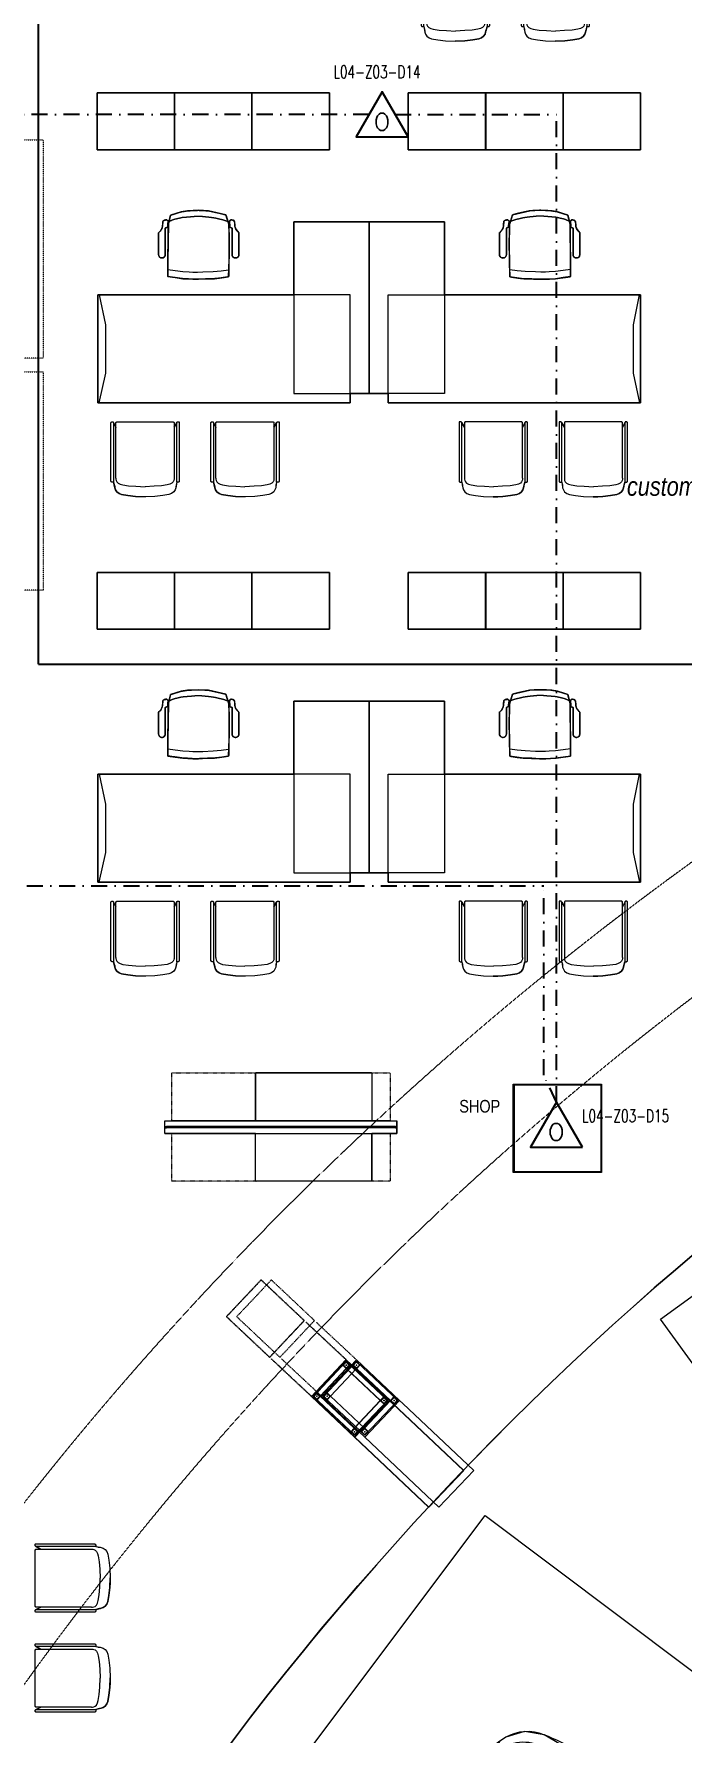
# Model space of a CAD drawing. Extents: x -1133 to 23780, y -1311 to 8245.
# Drawn here: x 2016 to 2529, y 1132 to 2478 of the extents above; entities that cross this region are included whole.
import ezdxf
from ezdxf.enums import TextEntityAlignment as Align

# ---------------------------------------------------------------- set-up
doc = ezdxf.new("R2010")
doc.units = 0
doc.header["$MEASUREMENT"] = 0
for name, pattern in [('DASHDOT', [25.4, 12.7, -6.35, 0, -6.35]), ('DOT2', [0.125, 0, -0.125]), ('HIDDEN', [0.375, 0.25, -0.125])]:
    doc.linetypes.add(name, pattern=pattern)
doc.layers.get('0').update_dxf_attribs({"color": 9, "lineweight": 9})
for name, color, linetype, lineweight in [('04', 9, 'Continuous', 9), ('05', 9, 'Continuous', 9), ('06C', 9, 'Continuous', 9), ('06D', 9, 'Continuous', 9), ('10', 9, 'Continuous', 9), ('11', 9, 'Continuous', 9), ('20', 9, 'DOT2', 9), ('21', 9, 'Continuous', 9), ('35', 9, 'Continuous', 9), ('40', 9, 'Continuous', 9), ('40B', 9, 'Continuous', 9), ('E-DEDEKTÖR NUMARALARI', 20, 'Continuous', 30), ('E-KABLO', 7, 'Continuous', 30), ('E-OPTİK DUMAN DEDEKTÖRÜ', 7, 'Continuous', 30)]:
    doc.layers.add(name, color=color, linetype=linetype, lineweight=lineweight)
doc.styles.add('E-YAZI', font='txttw.shx')
doc.styles.add('MuuM_TEXT-ITALIC', font='ARIALNI.TTF')
doc.styles.add('MuuM_TEXT-STANDART', font='ARIALN.TTF')

# ---------------------------------------------------------------- blocks, each defined once
blk = doc.blocks.new('Group-321-1')
at = {"lineweight": 0}
for p, q in [((384783.04, 69371.037), (384783.045, 69371.03)), ((384784.412, 69370.333), (384784.402, 69370.333))]:
    blk.add_line(p, q, dxfattribs=at)
blk.add_lwpolyline([(384781.552, 69367.984), (384781.749, 69367.691), (384781.755, 69367.686), (384781.792, 69367.644), (384781.826, 69367.617), (384782.071, 69367.461), (384782.34, 69367.353), (384782.382, 69367.341), (384782.445, 69367.333), (384782.799, 69367.344), (384783.036, 69367.494), (384783.102, 69367.558), (384783.14, 69367.584), (384783.206, 69367.666), (384783.505, 69368.233), (384783.54, 69368.332), (384783.689, 69368.6), (384783.747, 69368.608), (384783.808, 69368.663), (384783.815, 69368.684), (384783.734, 69368.684), (384784.456, 69370.087), (384784.536, 69370.216), (384784.667, 69370.478), (384784.79, 69370.739), (384784.82, 69370.859), (384784.862, 69371.012), (384784.908, 69371.23), (384784.882, 69371.384), (384784.792, 69371.511), (384784.314, 69371.831), (384783.778, 69372.033), (384783.62, 69372.032), (384783.48, 69371.963), (384783.437, 69371.922), (384783.33, 69371.799), (384783.149, 69371.581), (384783.009, 69371.329), (384782.874, 69371.074), (384782.814, 69370.93), (384782.099, 69369.532), (384782.049, 69369.59), (384782.035, 69369.573), (384782.027, 69369.491), (384782.053, 69369.439), (384781.922, 69369.163), (384781.862, 69369.076), (384781.573, 69368.494), (384781.548, 69368.402), (384781.549, 69368.355), (384781.535, 69368.264), (384781.552, 69367.984)], close=True, dxfattribs=at)
for centre, radius, start, end in [((384783.7, 69371.691), 0.35, 77.5866, 129.0276), ((384783.366, 69370.122), 1.955, 60.966, 77.834), ((384784.32, 69371.045), 1.244, 132.4655, 142.7244), ((384783.72, 69371.827), 0.298, 161.3049, 177.7436), ((384783.508, 69371.841), 0.0862, 181.346, 189.6397), ((384783.743, 69371.571), 0.403, 118.72, 140.7848), ((384783.624, 69371.454), 0.418, 82.5082, 117.4781), ((384786.16, 69370.1), 3.048, 144.4513, 151.4415), ((384783.68, 69371.64), 0.312, 79.0353, 114.6797), ((384783.891, 69371.749), 0.244, 127.2849, 150.4821), ((384783.134, 69369.637), 2.3, 61.7007, 76.2646), ((384783.737, 69371.941), 0.00701, 14.3074, 65.7877), ((384783.478, 69370.064), 1.955, 47.8221, 64.6901), ((384782.538, 69372.337), 0.957, 316.2186, 325.7418), ((384783.428, 69371.828), 0.00442, 198.8504, 328.8627), ((384784.176, 69371.766), 0.0116, 115.4859, 202.8384), ((384784.205, 69371.78), 0.0437, 204.9366, 291.601), ((384784.183, 69371.753), 0.0264, 86.2513, 116.6), ((384784.18, 69371.717), 0.0619, 44.0406, 86.0686), ((384784.219, 69371.748), 0.0101, 111.9283, 196.7629), ((384784.245, 69371.755), 0.0368, 193.5155, 249.2754), ((384784.227, 69371.731), 0.0287, 93.4709, 113.7003), ((384784.216, 69371.751), 0.0129, 292.515, 43.913), ((384784.222, 69371.692), 0.0681, 58.3409, 87.3083), ((384784.251, 69371.761), 0.045, 244.6107, 282.6822), ((384784.267, 69371.727), 0.0153, 157.3959, 204.4647), ((384784.264, 69371.727), 0.0131, 105.2381, 152.0925), ((384784.294, 69371.739), 0.045, 202.974, 241.0454), ((384784.24, 69371.721), 0.0339, 22.2897, 58.1662), ((384784.257, 69371.732), 0.0153, 281.1914, 328.2602), ((384784.268, 69371.706), 0.0339, 67.4899, 103.3665), ((384784.259, 69371.729), 0.0131, 333.5636, 20.4181), ((384784.292, 69371.73), 0.0368, 236.3807, 292.1406), ((384784.255, 69371.675), 0.0681, 38.3479, 67.3152), ((384784.307, 69371.704), 0.0129, 81.7431, 193.1412), ((384784.336, 69371.712), 0.0437, 194.0551, 280.7195), ((384784.302, 69371.705), 0.0101, 288.8932, 13.7278), ((384784.284, 69371.702), 0.0287, 11.9558, 32.1852), ((384784.3, 69371.656), 0.0619, 39.5875, 81.6156), ((384784.327, 69371.679), 0.0264, 9.0561, 39.4048), ((384793.527, 69365.622), 11.967, 150.1373, 152.8972), ((384783.608, 69371.273), 0.553, 133.0237, 146.1228), ((384783.22, 69369.593), 2.3, 49.3915, 63.9554), ((384784.342, 69371.681), 0.0116, 282.8177, 10.1702), ((384865.048, 69325.719), 93.696, 150.80307, 151.62775), ((384800.106, 69364.196), 18.18, 156.135, 158.2411), ((384783.275, 69371.424), 0.0159, 339.0039, 150.3983), ((384783.405, 69370.215), 1.343, 60.0174, 86.688), ((384784.494, 69371.439), 0.244, 335.1741, 358.3712), ((384784.74, 69371.426), 0.00701, 59.8685, 111.3487), ((384784.529, 69371.205), 0.312, 10.9765, 46.6208), ((384784.559, 69371.251), 0.35, 356.6286, 48.0695), ((384777.872, 69372.853), 5.605, 330.8944, 345.1644), ((384783.531, 69370.151), 1.343, 38.9682, 65.6387), ((384781.832, 69372.322), 3.048, 334.2146, 341.2049), ((384784.411, 69371.051), 0.418, 8.178, 43.1479), ((384784.436, 69371.216), 0.403, 344.8714, 6.9361), ((384784.657, 69371.346), 0.298, 307.9125, 324.3512), ((384783.672, 69371.378), 1.244, 342.9317, 353.1906), ((384783.773, 69370.613), 1.01, 153.0695, 161.9186), ((384783.117, 69370.833), 0.319, 120.9729, 155.4756), ((384782.971, 69371.074), 0.0369, 91.8, 120.3439), ((384782.963, 69371.079), 0.0326, 45.4864, 78.5544), ((384782.849, 69370.933), 0.218, 28.7618, 50.9848), ((384784.151, 69371.138), 1.11, 185.593, 197.2706), ((384784.829, 69371.109), 0.00442, 156.7934, 286.8057), ((384784.792, 69371.182), 0.0862, 296.0164, 304.3102), ((384822.941, 69349.52), 45.481, 151.9178, 153.8966), ((384776.607, 69373.583), 7.124, 326.0794, 338.1164), ((384782.734, 69368.932), 2.053, 60.6822, 76.5032), ((384768.906, 69380.212), 18.18, 327.415, 329.5212), ((384785.761, 69370.683), 0.957, 159.9143, 169.4376), ((384788.9, 69367.192), 5.605, 140.4918, 154.7617), ((384784.589, 69370.749), 0.0159, 335.2578, 146.6522), ((384784.272, 69370.932), 0.553, 339.5333, 352.6324), ((384782.88, 69368.858), 2.053, 49.1529, 64.974), ((384699.785, 69410.55), 93.696, 334.02838, 334.85305), ((384773.899, 69375.698), 11.967, 332.7589, 335.5189), ((384790.23, 69366.59), 7.124, 147.5397, 159.5767), ((384782.496, 69369.975), 0.239, 70.6349, 104.3906), ((384825.273, 69347.607), 48.303, 152.0551, 152.1719), ((384782.403, 69368.692), 1.564, 74.9854, 82.5895), ((384783.846, 69371.294), 1.11, 288.3855, 300.0631), ((384784.439, 69370.117), 0.218, 74.6714, 96.8944), ((384783.639, 69370.681), 1.01, 323.7375, 332.5866), ((384784.201, 69370.276), 0.319, 330.1806, 4.6832), ((384784.491, 69370.295), 0.0326, 47.1018, 80.1697), ((384784.482, 69370.298), 0.0369, 5.3122, 33.8561), ((384821.188, 69350.013), 43.565, 152.4769, 153.5907), ((384780.105, 69371.445), 2.973, 314.8855, 333.6766), ((384782.729, 69369.208), 0.955, 86.6279, 100.516), ((384782.562, 69370.153), 0.00585, 151.7805, 223.8989), ((384743.67, 69390.211), 45.481, 331.7595, 333.7383), ((384782.099, 69369.526), 0.08, 143.4719, 205.3483), ((384782.15, 69369.497), 0.138, 137.1664, 146.6022), ((384967.463, 69508.003), 231.379, 216.74162, 216.79401), ((384678.752, 69458.221), 136.451, 319.2526, 319.49259), ((384782.515, 69369.582), 0.0186, 41.3859, 155.3161), ((384783.958, 69371.212), 2.159, 228.5422, 243.7224), ((384786.455, 69368.186), 2.973, 151.9795, 170.7706), ((384783.107, 69369.014), 0.955, 25.1401, 39.0282), ((384782.878, 69368.448), 1.564, 43.0666, 50.6707), ((384795.179, 69363.075), 14.587, 154.1319, 155.3338), ((384782.92, 69369.911), 0.987, 205.182, 214.4777), ((384781.966, 69369.543), 0.249, 316.3484, 326.7202), ((384782.167, 69369.414), 0.0112, 312.8599, 34.8105), ((384745.092, 69389.074), 43.565, 332.0654, 333.1793), ((384783.972, 69369.429), 0.00585, 261.7572, 333.8756), ((384740.756, 69390.991), 48.303, 333.4842, 333.601), ((384783.866, 69369.272), 0.239, 21.2655, 55.0212), ((384791.145, 69364.805), 10.096, 153.3898, 154.1067), ((384781.444, 69369.969), 0.986, 309.9162, 319.8631), ((384782.124, 69369.363), 0.0209, 210.1338, 261.901), ((384782.122, 69369.345), 0.00941, 178.2704, 230.3207), ((384782.085, 69369.3), 0.0489, 5.7791, 50.9893), ((384782.132, 69369.396), 0.0541, 258.6932, 282.7156), ((384782.132, 69369.38), 0.0386, 287.1711, 347.5368), ((384782.151, 69369.374), 0.0194, 352.1473, 47.0793), ((384782.265, 69368.914), 0.484, 94.4328, 101.9444), ((384782.228, 69369.389), 0.00831, 38.2323, 92.0308), ((384784.019, 69371.181), 2.159, 241.9337, 257.114), ((384783.028, 69368.324), 1.387, 142.8163, 147.1796), ((384781.801, 69367.557), 1.667, 81.8864, 84.9423), ((384782.05, 69369.26), 0.0543, 255.4486, 293.8595), ((384782.065, 69369.212), 0.00351, 147.6525, 275.8013), ((384782.08, 69369.207), 0.00659, 121.6403, 166.7715), ((384782.315, 69369.202), 0.241, 178.3112, 202.8017), ((384782.272, 69369.026), 0.196, 137.8698, 155.4348), ((384787.053, 69366.137), 5.965, 150.4859, 156.7365), ((384789.128, 69366.446), 7.519, 159.687, 166.3516), ((384782.082, 69369.055), 0.00481, 20.9384, 175.9317), ((384782.158, 69369.074), 0.0723, 153.7582, 202.5543), ((384782.858, 69369.503), 0.891, 210.0252, 235.5657), ((384916.043, 69336.417), 136.451, 166.16354, 166.40352), ((384783.536, 69369.058), 0.0186, 330.34, 84.2703), ((384783.627, 69370.502), 2.151, 233.7694, 242.9353), ((384784.475, 69368.414), 0.986, 165.793, 175.74), ((384770.867, 69375.555), 14.587, 330.3223, 331.5242), ((384783.546, 69368.712), 0.00831, 33.6253, 87.4238), ((384783.139, 69368.466), 0.484, 23.7117, 31.2233), ((384783.595, 69368.629), 0.0386, 138.1193, 198.4851), ((384783.608, 69368.638), 0.0541, 202.9405, 226.9629), ((384783.579, 69368.641), 0.0194, 78.5769, 133.5088), ((384783.586, 69368.613), 0.0209, 223.7551, 275.5224), ((384783.824, 69368.59), 0.249, 158.9359, 169.3077), ((384783.567, 69369.579), 0.987, 271.1784, 280.4742), ((384783.602, 69368.677), 0.0112, 90.8456, 172.7962), ((384788.197, 69600.022), 231.379, 268.86212, 268.91451), ((384783.732, 69368.687), 0.08, 280.3078, 342.1843), ((384783.68, 69368.712), 0.138, 339.054, 348.4897), ((384781.897, 69368.358), 0.352, 155.6746, 172.8272), ((384783.634, 69370.498), 2.151, 242.7208, 251.8868), ((384783.225, 69368.537), 0.196, 330.2214, 347.7863), ((384783.343, 69368.674), 0.241, 282.8545, 307.345), ((384783.485, 69368.487), 0.00659, 318.8847, 4.0158), ((384783.545, 69368.493), 0.0543, 191.7966, 230.2075), ((384783.497, 69368.477), 0.00351, 209.8549, 338.0036), ((384774.624, 69373.286), 10.096, 331.5495, 332.2663), ((384783.557, 69368.544), 0.0489, 74.6669, 119.8771), ((384783.572, 69368.601), 0.00941, 255.3354, 307.3857), ((384764.347, 69370.886), 17.387, 351.3262, 351.6313), ((384781.251, 69368.372), 0.299, 356.6067, 5.6602), ((384777.132, 69372.603), 7.519, 319.3046, 325.9692), ((384783.272, 69369.29), 0.891, 250.0904, 275.6309), ((384783.331, 69368.472), 0.0723, 283.1018, 331.8979), ((384783.36, 69368.399), 0.00481, 309.7244, 104.7177), ((384782.215, 69368.742), 1.387, 338.4765, 342.8399), ((384782.307, 69367.298), 1.667, 40.7138, 43.7698), ((384782.137, 69368.159), 0.611, 170.0439, 196.5991), ((384781.801, 69368.141), 0.281, 142.998, 163.907), ((384781.611, 69368.288), 0.0411, 126.4313, 146.9765), ((384781.589, 69368.318), 0.00398, 74.7912, 133.7856), ((384781.584, 69368.313), 0.0102, 1.6376, 54.3963), ((384781.501, 69368.301), 0.0949, 358.817, 7.3839), ((384782.201, 69368.289), 0.606, 179.0659, 219.4798), ((384783.574, 69367.651), 1.842, 162.0199, 174.3284), ((384778.091, 69370.738), 5.965, 328.9197, 335.1702), ((384782.317, 69368.285), 0.822, 201.4762, 226.3392), ((384782.119, 69367.795), 0.38, 174.3105, 196.6697), ((384781.937, 69367.809), 0.219, 213.4367, 228.8733), ((384781.94, 69367.689), 0.145, 160.4215, 200.1828), ((384781.827, 69367.732), 0.0243, 63.7649, 169.9953), ((384784.099, 69371.38), 4.274, 238.0489, 242.6341), ((384781.349, 69368.793), 1.842, 311.3278, 323.6363), ((384782.901, 69367.842), 0.352, 312.8289, 329.9815), ((384781.863, 69367.709), 0.0958, 222.8673, 244.0075), ((384781.83, 69367.649), 0.0272, 202.2018, 232.2843), ((384782.695, 69368.714), 1.4, 231.6246, 243.5204), ((384781.979, 69367.566), 0.00393, 106.148, 191.2356), ((384781.993, 69367.569), 0.0174, 192.4725, 226.4338), ((384781.984, 69367.548), 0.0228, 79.7433, 104.6743), ((384782.076, 69367.657), 0.139, 226.4813, 253.2418), ((384781.968, 69367.467), 0.105, 43.0274, 79.064), ((384782.033, 69367.535), 0.00393, 108.0079, 193.0955), ((384782.046, 69367.539), 0.0174, 194.3324, 228.2937), ((384782.038, 69367.517), 0.0228, 81.6031, 106.5342), ((384782.126, 69367.63), 0.139, 228.3412, 255.1017), ((384782.043, 69367.546), 0.0229, 252.8528, 277.4764), ((384782.024, 69367.436), 0.105, 44.8873, 80.9239), ((384782.022, 69367.518), 0.0302, 24.4378, 42.4802), ((384782.046, 69367.528), 0.00493, 273.6822, 33.6822), ((384784.073, 69371.394), 4.274, 243.022, 247.6072), ((384782.668, 69368.05), 0.606, 266.1764, 306.5902), ((384782.781, 69367.638), 0.281, 321.7491, 342.6581), ((384783.086, 69367.487), 0.0949, 118.2722, 126.8391), ((384795.185, 69355.056), 17.387, 134.0248, 134.33), ((384783.047, 69367.563), 0.0102, 71.2598, 124.0185), ((384783.011, 69367.569), 0.0411, 338.6796, 359.2249), ((384783.048, 69367.569), 0.00398, 351.8705, 50.8649), ((384783.29, 69367.326), 0.299, 119.996, 129.0494), ((384782.725, 69368.699), 1.4, 242.1358, 254.0316), ((384782.086, 69367.507), 0.00493, 90.1141, 210.1141), ((384782.102, 69367.515), 0.0229, 206.3199, 230.9435), ((384782.091, 69367.482), 0.0302, 81.316, 99.3585), ((384782.176, 69367.604), 0.139, 230.5544, 257.315), ((384782.097, 69367.517), 0.0229, 254.7126, 279.3362), ((384782.078, 69367.409), 0.105, 44.7323, 80.7688), ((384782.077, 69367.489), 0.0302, 26.2976, 44.3401), ((384782.1, 69367.5), 0.00493, 275.5421, 35.5421), ((384782.14, 69367.48), 0.00493, 91.9739, 211.9739), ((384782.156, 69367.488), 0.0229, 208.1798, 232.8034), ((384782.146, 69367.455), 0.0302, 83.1759, 101.2183), ((384782.227, 69367.58), 0.139, 232.4143, 259.1748), ((384782.149, 69367.486), 0.0174, 257.3624, 291.3237), ((384782.136, 69367.381), 0.105, 46.5921, 82.6287), ((384782.136, 69367.467), 0.0228, 19.1219, 44.053), ((384782.154, 69367.473), 0.00393, 292.5606, 17.6483), ((384782.204, 69367.46), 0.0174, 259.2223, 293.1836), ((384782.192, 69367.441), 0.0228, 20.9818, 45.9129), ((384782.21, 69367.448), 0.00393, 294.4205, 19.5081), ((384782.332, 69367.488), 0.145, 285.4734, 325.2346), ((384782.315, 69367.695), 0.38, 288.9864, 311.3457), ((384782.433, 69367.421), 0.0243, 315.6609, 61.8912), ((384782.599, 69367.922), 0.611, 289.0571, 315.6122), ((384782.394, 69367.436), 0.0958, 241.6486, 262.7889), ((384782.364, 69367.375), 0.0272, 253.3718, 283.4544), ((384782.432, 69367.554), 0.219, 256.7829, 272.2195), ((384782.598, 69368.141), 0.822, 259.3169, 284.18)]:
    blk.add_arc(centre, radius, start, end, dxfattribs=at)
blk = doc.blocks.new('p-audi_arac')
at = {"layer": '06D', "lineweight": 0, "flags": 128}
blk.add_lwpolyline([(695.6, 0.8), (-4.4, 0.8), (-4.4, 400.8), (695.6, 400.8)], close=True, dxfattribs=at)
at = {"layer": '04', "xscale": 99.99999999999999, "yscale": 99.99999999999999, "zscale": 99.99999999999999, "rotation": 117.1763778173343}
blk.add_blockref('Group-321-1', (23745751, -31061967.8), dxfattribs=at)
blk = doc.blocks.new('Group-32-1')
for p, q in [((384804.552, 69159.371), (384804.573, 69159.336)), ((384804.574, 69159.372), (384804.573, 69159.372)), ((384804.573, 69159.372), (384804.573, 69159.371)), ((384804.573, 69159.371), (384804.573, 69159.371)), ((384804.573, 69159.371), (384804.573, 69159.37)), ((384804.573, 69159.37), (384804.573, 69159.37)), ((384804.573, 69159.37), (384804.573, 69159.369)), ((384804.573, 69159.369), (384804.573, 69159.369)), ((384804.573, 69159.369), (384804.573, 69158.924)), ((384804.575, 69159.374), (384804.574, 69159.374)), ((384804.574, 69159.374), (384804.574, 69159.374)), ((384804.574, 69159.374), (384804.574, 69159.373)), ((384804.574, 69159.373), (384804.574, 69159.373)), ((384804.574, 69159.373), (384804.574, 69159.372)), ((384804.576, 69159.376), (384804.575, 69159.375)), ((384804.575, 69159.375), (384804.575, 69159.375)), ((384804.575, 69159.375), (384804.575, 69159.374)), ((384804.577, 69159.377), (384804.576, 69159.376)), ((384804.576, 69159.376), (384804.576, 69159.376)), ((384804.576, 69159.376), (384804.576, 69159.376)), ((384804.578, 69159.377), (384804.577, 69159.377)), ((384804.577, 69159.377), (384804.577, 69159.377)), ((384804.577, 69159.377), (384804.577, 69159.377)), ((384804.579, 69159.378), (384804.578, 69159.378)), ((384804.578, 69159.378), (384804.578, 69159.377)), ((384804.58, 69159.378), (384804.579, 69159.378)), ((384804.579, 69159.378), (384804.579, 69159.378)), ((384804.581, 69159.379), (384804.58, 69159.378)), ((384804.58, 69159.378), (384804.58, 69159.378)), ((384804.582, 69159.379), (384804.581, 69159.379)), ((384804.581, 69159.379), (384804.581, 69159.379)), ((384804.583, 69159.379), (384804.582, 69159.379)), ((384804.582, 69159.379), (384804.582, 69159.379)), ((384805.023, 69159.379), (384804.583, 69159.379)), ((384804.583, 69159.379), (384804.583, 69159.379)), ((384805.024, 69159.379), (384805.023, 69159.379)), ((384805.023, 69159.379), (384805.023, 69159.379)), ((384805.025, 69159.379), (384805.024, 69159.379)), ((384805.024, 69159.379), (384805.024, 69159.379)), ((384805.026, 69159.378), (384805.025, 69159.379)), ((384805.025, 69159.379), (384805.025, 69159.379)), ((384805.027, 69159.378), (384805.026, 69159.378)), ((384805.026, 69159.378), (384805.026, 69159.378)), ((384805.028, 69159.378), (384805.027, 69159.378)), ((384805.027, 69159.378), (384805.027, 69159.378)), ((384805.028, 69159.377), (384805.028, 69159.378)), ((384805.029, 69159.377), (384805.028, 69159.377)), ((384805.03, 69159.376), (384805.029, 69159.377)), ((384805.029, 69159.377), (384805.029, 69159.377)), ((384805.029, 69159.377), (384805.029, 69159.377)), ((384805.031, 69159.375), (384805.03, 69159.376)), ((384805.03, 69159.376), (384805.03, 69159.376)), ((384805.03, 69159.376), (384805.03, 69159.376)), ((384805.031, 69159.374), (384805.031, 69159.375)), ((384805.031, 69159.375), (384805.031, 69159.375)), ((384805.032, 69159.374), (384805.031, 69159.374)), ((384805.032, 69159.373), (384805.032, 69159.374)), ((384805.032, 69159.374), (384805.032, 69159.374)), ((384805.032, 69159.372), (384805.032, 69159.373)), ((384805.032, 69159.373), (384805.032, 69159.373)), ((384805.033, 69159.372), (384805.032, 69159.372)), ((384805.052, 69159.372), (384805.033, 69159.334)), ((384805.033, 69159.371), (384805.033, 69159.372)), ((384805.033, 69159.37), (384805.033, 69159.371)), ((384805.033, 69159.371), (384805.033, 69159.371)), ((384805.033, 69159.369), (384805.033, 69159.37)), ((384805.033, 69159.37), (384805.033, 69159.37)), ((384805.033, 69158.932), (384805.033, 69159.369)), ((384805.033, 69159.369), (384805.033, 69159.369)), ((384805.033, 69158.932), (384805.033, 69158.932)), ((384804.552, 69158.899), (384804.558, 69158.862)), ((384805.052, 69158.899), (384805.042, 69158.862))]:
    blk.add_line(p, q)
at = {"flags": 128}
for points in [[(384804.531, 69158.909), (384804.531, 69158.909), (384804.531, 69158.908), (384804.531, 69158.908), (384804.531, 69158.907), (384804.531, 69158.907), (384804.531, 69158.906), (384804.532, 69158.906), (384804.532, 69158.905), (384804.532, 69158.905), (384804.532, 69158.904), (384804.532, 69158.904), (384804.533, 69158.904), (384804.533, 69158.903), (384804.533, 69158.903), (384804.534, 69158.902), (384804.534, 69158.902), (384804.534, 69158.902), (384804.535, 69158.901), (384804.535, 69158.901), (384804.535, 69158.901), (384804.536, 69158.901), (384804.536, 69158.9), (384804.537, 69158.9), (384804.537, 69158.9), (384804.538, 69158.9), (384804.538, 69158.9), (384804.539, 69158.899), (384804.539, 69158.899), (384804.539, 69158.899), (384804.54, 69158.899), (384804.54, 69158.899), (384804.541, 69158.899), (384804.552, 69158.899), (384804.552, 69159.369), (384804.552, 69159.369), (384804.552, 69159.37), (384804.552, 69159.37), (384804.551, 69159.371), (384804.551, 69159.371), (384804.551, 69159.372), (384804.551, 69159.372), (384804.551, 69159.373), (384804.551, 69159.373), (384804.55, 69159.374), (384804.55, 69159.374), (384804.55, 69159.374), (384804.55, 69159.375), (384804.549, 69159.375), (384804.549, 69159.376), (384804.549, 69159.376), (384804.548, 69159.376), (384804.548, 69159.377), (384804.548, 69159.377), (384804.547, 69159.377), (384804.547, 69159.377), (384804.546, 69159.378), (384804.546, 69159.378), (384804.545, 69159.378), (384804.545, 69159.378), (384804.545, 69159.378), (384804.544, 69159.379), (384804.544, 69159.379), (384804.543, 69159.379), (384804.543, 69159.379), (384804.542, 69159.379), (384804.542, 69159.379), (384804.536, 69159.379), (384804.536, 69159.379), (384804.535, 69159.379), (384804.535, 69159.379), (384804.535, 69159.379), (384804.535, 69159.379), (384804.534, 69159.379), (384804.534, 69159.379), (384804.534, 69159.379), (384804.534, 69159.378), (384804.534, 69159.378), (384804.533, 69159.378), (384804.533, 69159.378), (384804.533, 69159.378), (384804.533, 69159.378), (384804.533, 69159.378), (384804.532, 69159.377), (384804.532, 69159.377), (384804.532, 69159.377), (384804.532, 69159.377), (384804.532, 69159.377), (384804.532, 69159.376), (384804.532, 69159.376), (384804.531, 69159.376), (384804.531, 69159.376), (384804.531, 69159.376), (384804.531, 69159.375), (384804.531, 69159.375), (384804.531, 69159.375), (384804.531, 69159.375), (384804.531, 69159.374), (384804.531, 69159.374), (384804.531, 69159.374), (384804.531, 69158.909)], [(384805.052, 69158.899), (384805.063, 69158.899), (384805.063, 69158.899), (384805.064, 69158.899), (384805.064, 69158.899), (384805.065, 69158.899), (384805.065, 69158.899), (384805.066, 69158.9), (384805.066, 69158.9), (384805.067, 69158.9), (384805.067, 69158.9), (384805.067, 69158.9), (384805.068, 69158.901), (384805.068, 69158.901), (384805.069, 69158.901), (384805.069, 69158.901), (384805.069, 69158.902), (384805.07, 69158.902), (384805.07, 69158.902), (384805.071, 69158.903), (384805.071, 69158.903), (384805.071, 69158.904), (384805.071, 69158.904), (384805.072, 69158.904), (384805.072, 69158.905), (384805.072, 69158.905), (384805.072, 69158.906), (384805.072, 69158.906), (384805.072, 69158.907), (384805.073, 69158.907), (384805.073, 69158.908), (384805.073, 69158.908), (384805.073, 69158.909), (384805.073, 69158.909), (384805.073, 69159.369), (384805.073, 69159.369), (384805.073, 69159.37), (384805.073, 69159.37), (384805.073, 69159.371), (384805.072, 69159.371), (384805.072, 69159.372), (384805.072, 69159.372), (384805.072, 69159.373), (384805.072, 69159.373), (384805.072, 69159.374), (384805.071, 69159.374), (384805.071, 69159.374), (384805.071, 69159.375), (384805.071, 69159.375), (384805.07, 69159.376), (384805.07, 69159.376), (384805.069, 69159.376), (384805.069, 69159.377), (384805.069, 69159.377), (384805.068, 69159.377), (384805.068, 69159.377), (384805.067, 69159.378), (384805.067, 69159.378), (384805.067, 69159.378), (384805.066, 69159.378), (384805.066, 69159.378), (384805.065, 69159.379), (384805.065, 69159.379), (384805.064, 69159.379), (384805.064, 69159.379), (384805.063, 69159.379), (384805.063, 69159.379), (384805.062, 69159.379), (384805.062, 69159.379), (384805.061, 69159.379), (384805.061, 69159.379), (384805.06, 69159.379), (384805.06, 69159.379), (384805.059, 69159.378), (384805.059, 69159.378), (384805.058, 69159.378), (384805.058, 69159.378), (384805.057, 69159.378), (384805.057, 69159.377), (384805.057, 69159.377), (384805.056, 69159.377), (384805.056, 69159.377), (384805.055, 69159.376), (384805.055, 69159.376), (384805.055, 69159.376), (384805.054, 69159.375), (384805.054, 69159.375), (384805.054, 69159.374), (384805.053, 69159.374), (384805.053, 69159.374), (384805.053, 69159.373), (384805.053, 69159.373), (384805.053, 69159.372), (384805.053, 69159.372), (384805.052, 69159.371), (384805.052, 69159.371), (384805.052, 69159.37), (384805.052, 69159.37), (384805.052, 69159.369), (384805.052, 69159.369), (384805.052, 69158.899)]]:
    blk.add_lwpolyline(points, close=True, dxfattribs=at)
for points in [[(384804.531, 69158.909, 0.414214), (384804.541, 69158.899), (384804.552, 69158.899), (384804.552, 69159.369, 0.414214), (384804.542, 69159.379), (384804.536, 69159.379, 0.414214), (384804.531, 69159.374)], [(384805.052, 69158.899), (384805.063, 69158.899, 0.414214), (384805.073, 69158.909), (384805.073, 69159.369, 0.414214), (384805.063, 69159.379), (384805.062, 69159.379, 0.414214), (384805.052, 69159.369)]]:
    blk.add_lwpolyline(points, format="xyb", close=True, dxfattribs=at)
blk.add_lwpolyline([(384805.033, 69158.932), (384805.033, 69159.369, 0.414214), (384805.023, 69159.379), (384804.583, 69159.379, 0.414214), (384804.573, 69159.369), (384804.573, 69158.924), (384804.574, 69158.92)], format="xyb", dxfattribs=at)
for points in [[(384804.573, 69158.932), (384804.573, 69158.924), (384804.575, 69158.914), (384804.58, 69158.903), (384804.59, 69158.893), (384804.606, 69158.884), (384804.626, 69158.878), (384804.672, 69158.872), (384804.731, 69158.867), (384804.803, 69158.864)], [(384805.033, 69158.932), (384805.033, 69158.924), (384805.031, 69158.914), (384805.026, 69158.903), (384805.016, 69158.893), (384805, 69158.884), (384804.98, 69158.878), (384804.934, 69158.872), (384804.875, 69158.867), (384804.803, 69158.864)], [(384804.557, 69158.881), (384804.557, 69158.869), (384804.559, 69158.855), (384804.565, 69158.839), (384804.575, 69158.824), (384804.592, 69158.811), (384804.613, 69158.803), (384804.661, 69158.794), (384804.724, 69158.786), (384804.8, 69158.783)], [(384805.043, 69158.866), (384805.043, 69158.869), (384805.041, 69158.855), (384805.036, 69158.839), (384805.025, 69158.824), (384805.008, 69158.811), (384804.988, 69158.803), (384804.939, 69158.794), (384804.877, 69158.786), (384804.8, 69158.783)]]:
    blk.add_lwpolyline(points, dxfattribs=at)
at = {"layer": '40'}
blk.add_lwpolyline([(384805.023, 69159.379), (384804.583, 69159.379, 0.414214), (384804.573, 69159.369), (384804.573, 69159.337), (384804.573, 69159.336), (384804.552, 69159.371), (384804.551, 69159.373, 0.309775), (384804.542, 69159.379), (384804.536, 69159.379, 0.413784), (384804.531, 69159.374), (384804.531, 69158.909, 0.414214), (384804.541, 69158.899), (384804.552, 69158.899), (384804.557, 69158.869), (384804.559, 69158.855), (384804.565, 69158.839), (384804.575, 69158.824), (384804.592, 69158.811), (384804.613, 69158.803), (384804.661, 69158.794), (384804.724, 69158.786), (384804.8, 69158.783), (384804.838, 69158.785), (384804.877, 69158.786), (384804.939, 69158.794), (384804.988, 69158.803), (384805.008, 69158.811), (384805.025, 69158.824), (384805.036, 69158.839), (384805.041, 69158.855), (384805.047, 69158.88), (384805.052, 69158.899), (384805.063, 69158.899, 0.414214), (384805.073, 69158.909), (384805.073, 69159.369, 0.781144), (384805.052, 69159.372), (384805.033, 69159.334), (384805.033, 69159.369, 0.407263), (384805.023, 69159.379)], format="xyb", close=True, dxfattribs=at)
blk = doc.blocks.new('Group-258-1')
at = {"linetype": 'Continuous'}
for p, q in [((384800.098, 69164.505), (384800.094, 69164.508)), ((384800.71, 69164.505), (384800.715, 69164.508)), ((384800.226, 69164.399), (384800.167, 69164.408)), ((384800.289, 69164.394), (384800.226, 69164.399)), ((384800.372, 69164.39), (384800.289, 69164.394)), ((384800.414, 69164.389), (384800.372, 69164.39)), ((384800.45, 69164.389), (384800.414, 69164.389)), ((384800.479, 69164.391), (384800.45, 69164.389)), ((384800.53, 69164.394), (384800.479, 69164.391)), ((384800.59, 69164.402), (384800.53, 69164.394)), ((384800.649, 69164.41), (384800.59, 69164.402))]:
    blk.add_line(p, q, dxfattribs=at)
at = {"linetype": 'Continuous', "flags": 128}
for points in [[(384800.086, 69164.7), (384800.086, 69164.641), (384800.086, 69164.641)], [(384800.722, 69164.7), (384800.722, 69164.641), (384800.722, 69164.641)], [(384800.086, 69164.641), (384800.086, 69164.526), (384800.086, 69164.641)], [(384800.14, 69164.526), (384800.14, 69164.641), (384800.14, 69164.641)], [(384800.669, 69164.526), (384800.669, 69164.641), (384800.669, 69164.641)], [(384800.722, 69164.641), (384800.722, 69164.526), (384800.722, 69164.641)], [(384800.086, 69164.526), (384800.086, 69164.526), (384800.087, 69164.52)], [(384800.086, 69164.526), (384800.087, 69164.52), (384800.087, 69164.52)], [(384800.087, 69164.52), (384800.087, 69164.52), (384800.089, 69164.514)], [(384800.087, 69164.52), (384800.089, 69164.514), (384800.089, 69164.514)], [(384800.089, 69164.514), (384800.089, 69164.514), (384800.093, 69164.509)], [(384800.089, 69164.514), (384800.094, 69164.508), (384800.093, 69164.509)], [(384800.098, 69164.505), (384800.098, 69164.505), (384800.103, 69164.503)], [(384800.098, 69164.505), (384800.103, 69164.503), (384800.103, 69164.503)], [(384800.103, 69164.503), (384800.103, 69164.503), (384800.11, 69164.501)], [(384800.103, 69164.503), (384800.11, 69164.501), (384800.11, 69164.501)], [(384800.11, 69164.501), (384800.11, 69164.501), (384800.116, 69164.501)], [(384800.11, 69164.501), (384800.116, 69164.501), (384800.116, 69164.501)], [(384800.116, 69164.501), (384800.116, 69164.501), (384800.122, 69164.503)], [(384800.116, 69164.501), (384800.122, 69164.503), (384800.122, 69164.503)], [(384800.122, 69164.503), (384800.122, 69164.503), (384800.128, 69164.505)], [(384800.122, 69164.503), (384800.128, 69164.505), (384800.128, 69164.505)], [(384800.128, 69164.505), (384800.128, 69164.505), (384800.133, 69164.509)], [(384800.128, 69164.505), (384800.133, 69164.509), (384800.133, 69164.509)], [(384800.133, 69164.509), (384800.133, 69164.509), (384800.136, 69164.514)], [(384800.133, 69164.509), (384800.136, 69164.514), (384800.136, 69164.514)], [(384800.136, 69164.514), (384800.136, 69164.514), (384800.139, 69164.52)], [(384800.136, 69164.514), (384800.139, 69164.52), (384800.139, 69164.52)], [(384800.139, 69164.52), (384800.139, 69164.52), (384800.14, 69164.526)], [(384800.139, 69164.52), (384800.14, 69164.526), (384800.14, 69164.526)], [(384800.669, 69164.52), (384800.669, 69164.52), (384800.669, 69164.526)], [(384800.669, 69164.52), (384800.669, 69164.526), (384800.669, 69164.526)], [(384800.672, 69164.514), (384800.672, 69164.514), (384800.669, 69164.52)], [(384800.672, 69164.514), (384800.669, 69164.52), (384800.669, 69164.52)], [(384800.675, 69164.509), (384800.675, 69164.509), (384800.672, 69164.514)], [(384800.675, 69164.509), (384800.672, 69164.514), (384800.672, 69164.514)], [(384800.68, 69164.505), (384800.68, 69164.505), (384800.675, 69164.509)], [(384800.68, 69164.505), (384800.675, 69164.509), (384800.675, 69164.509)], [(384800.686, 69164.503), (384800.686, 69164.503), (384800.68, 69164.505)], [(384800.686, 69164.503), (384800.68, 69164.505), (384800.68, 69164.505)], [(384800.692, 69164.501), (384800.692, 69164.501), (384800.686, 69164.503)], [(384800.692, 69164.501), (384800.686, 69164.503), (384800.686, 69164.503)], [(384800.699, 69164.501), (384800.699, 69164.501), (384800.692, 69164.501)], [(384800.699, 69164.501), (384800.692, 69164.501), (384800.692, 69164.501)], [(384800.705, 69164.503), (384800.705, 69164.503), (384800.699, 69164.501)], [(384800.705, 69164.503), (384800.699, 69164.501), (384800.699, 69164.501)], [(384800.711, 69164.505), (384800.711, 69164.505), (384800.705, 69164.503)], [(384800.711, 69164.505), (384800.705, 69164.503), (384800.705, 69164.503)], [(384800.719, 69164.514), (384800.719, 69164.514), (384800.715, 69164.509)], [(384800.719, 69164.514), (384800.715, 69164.508), (384800.715, 69164.509)], [(384800.721, 69164.52), (384800.721, 69164.52), (384800.719, 69164.514)], [(384800.721, 69164.52), (384800.719, 69164.514), (384800.719, 69164.514)], [(384800.722, 69164.526), (384800.722, 69164.526), (384800.721, 69164.52)], [(384800.722, 69164.526), (384800.721, 69164.52), (384800.721, 69164.52)]]:
    blk.add_lwpolyline(points, close=True, dxfattribs=at)
at = {"linetype": 'Continuous'}
for points in [[(384800.189, 69164.843), (384800.177, 69164.806), (384800.166, 69164.768)], [(384800.231, 69164.854), (384800.21, 69164.848), (384800.189, 69164.843)], [(384800.327, 69164.875), (384800.279, 69164.864), (384800.231, 69164.854)], [(384800.384, 69164.832), (384800.355, 69164.829), (384800.325, 69164.826)], [(384800.407, 69164.879), (384800.367, 69164.877), (384800.327, 69164.875)], [(384800.431, 69164.832), (384800.407, 69164.832), (384800.384, 69164.832)], [(384800.493, 69164.875), (384800.45, 69164.877), (384800.407, 69164.879)], [(384800.487, 69164.827), (384800.459, 69164.829), (384800.431, 69164.832)], [(384800.543, 69164.867), (384800.518, 69164.871), (384800.493, 69164.875)], [(384800.627, 69164.84), (384800.585, 69164.854), (384800.543, 69164.867)], [(384800.645, 69164.772), (384800.636, 69164.806), (384800.627, 69164.84)], [(384800.085, 69164.701), (384800.113, 69164.721), (384800.118, 69164.757)], [(384800.118, 69164.757), (384800.118, 69164.788), (384800.126, 69164.801), (384800.148, 69164.803)], [(384800.158, 69164.746), (384800.149, 69164.742), (384800.14, 69164.738)], [(384800.14, 69164.738), (384800.14, 69164.69), (384800.14, 69164.641)], [(384800.148, 69164.803), (384800.152, 69164.803), (384800.162, 69164.794)], [(384800.159, 69164.771), (384800.158, 69164.759), (384800.158, 69164.746)], [(384800.162, 69164.794), (384800.16, 69164.783), (384800.159, 69164.771)], [(384800.166, 69164.768), (384800.164, 69164.698), (384800.162, 69164.627)], [(384800.211, 69164.804), (384800.191, 69164.797), (384800.171, 69164.79)], [(384800.275, 69164.819), (384800.243, 69164.811), (384800.211, 69164.804)], [(384800.325, 69164.826), (384800.3, 69164.823), (384800.275, 69164.819)], [(384800.536, 69164.823), (384800.511, 69164.825), (384800.487, 69164.827)], [(384800.592, 69164.81), (384800.564, 69164.816), (384800.536, 69164.823)], [(384800.637, 69164.792), (384800.605, 69164.807), (384800.592, 69164.81)], [(384800.649, 69164.475), (384800.647, 69164.623), (384800.645, 69164.772)], [(384800.66, 69164.803), (384800.656, 69164.803), (384800.647, 69164.794)], [(384800.647, 69164.794), (384800.648, 69164.783), (384800.65, 69164.771)], [(384800.65, 69164.771), (384800.65, 69164.759), (384800.65, 69164.746)], [(384800.65, 69164.746), (384800.659, 69164.742), (384800.669, 69164.738)], [(384800.69, 69164.757), (384800.69, 69164.788), (384800.682, 69164.801), (384800.66, 69164.803)], [(384800.669, 69164.738), (384800.669, 69164.69), (384800.669, 69164.641)], [(384800.723, 69164.701), (384800.696, 69164.721), (384800.69, 69164.757)], [(384800.162, 69164.627), (384800.164, 69164.489), (384800.167, 69164.352)], [(384800.649, 69164.353), (384800.649, 69164.414), (384800.649, 69164.475)], [(384800.167, 69164.352), (384800.23, 69164.341), (384800.278, 69164.337)], [(384800.278, 69164.337), (384800.343, 69164.335), (384800.407, 69164.332)], [(384800.407, 69164.332), (384800.429, 69164.332), (384800.45, 69164.332)], [(384800.45, 69164.332), (384800.49, 69164.335), (384800.53, 69164.337)], [(384800.53, 69164.337), (384800.59, 69164.345), (384800.649, 69164.353)]]:
    blk.add_open_spline(points, degree=2, dxfattribs=at)
at = {"layer": '40'}
blk.add_lwpolyline([(384800.649, 69164.353), (384800.59, 69164.345), (384800.53, 69164.337), (384800.45, 69164.332), (384800.407, 69164.332), (384800.343, 69164.335), (384800.278, 69164.337), (384800.222, 69164.343), (384800.167, 69164.352), (384800.164, 69164.489), (384800.162, 69164.627), (384800.164, 69164.698), (384800.166, 69164.768), (384800.173, 69164.791), (384800.189, 69164.843), (384800.327, 69164.875), (384800.407, 69164.879), (384800.493, 69164.875), (384800.543, 69164.867), (384800.627, 69164.84), (384800.645, 69164.772), (384800.647, 69164.623), (384800.649, 69164.475), (384800.649, 69164.41)], close=True, dxfattribs=at)
for points in [[(384800.14, 69164.738), (384800.158, 69164.746), (384800.158, 69164.759), (384800.159, 69164.771), (384800.162, 69164.794), (384800.148, 69164.803, 0.293897), (384800.121, 69164.79), (384800.118, 69164.757, -0.205), (384800.085, 69164.701), (384800.086, 69164.7), (384800.086, 69164.526, 0.937941), (384800.14, 69164.526)], [(384800.669, 69164.738), (384800.65, 69164.746), (384800.65, 69164.759), (384800.65, 69164.771), (384800.647, 69164.794), (384800.66, 69164.803, -0.293897), (384800.688, 69164.79), (384800.69, 69164.757, 0.205), (384800.723, 69164.701), (384800.722, 69164.7), (384800.722, 69164.526, -0.937941), (384800.669, 69164.526)]]:
    blk.add_lwpolyline(points, format="xyb", close=True, dxfattribs=at)
blk = doc.blocks.new('Group-8-1')
for p, q in [((384791.797, 69160.198), (384791.797, 69159.417)), ((384791.797, 69159.417), (384792.245, 69159.417))]:
    blk.add_line(p, q)
blk.add_lwpolyline([(384792.395, 69160.776), (384792.395, 69159.417), (384792.245, 69159.417), (384792.245, 69159.341), (384790.245, 69159.341), (384790.245, 69160.198), (384791.797, 69160.198), (384791.797, 69160.776)], close=True)
at = {"flags": 128}
for points in [[(384792.245, 69159.417), (384792.395, 69159.417), (384792.395, 69160.776), (384791.797, 69160.776), (384791.797, 69160.198)], [(384790.246, 69160.198), (384790.255, 69160.198), (384790.304, 69159.961), (384790.304, 69159.578), (384790.253, 69159.341), (384790.245, 69159.341), (384790.245, 69160.198)]]:
    blk.add_lwpolyline(points, dxfattribs=at)
for points in [[(384792.245, 69160.198), (384790.245, 69160.198), (384790.245, 69159.341), (384792.245, 69159.341), (384792.245, 69160.198)], [(384792.245, 69160.198), (384790.245, 69160.198), (384790.245, 69159.341), (384792.245, 69159.341)]]:
    blk.add_lwpolyline(points, close=True, dxfattribs=at)
blk = doc.blocks.new('Group-19-11')
at = {"color": 7, "extrusion": (0, 0, -1), "zscale": -1}
for name, p in [('Group-258-1', (-384801.203, -69165.659)), ('Group-32-1', (-384805.176, -69161.835)), ('Group-32-1', (-384805.968, -69161.835))]:
    blk.add_blockref(name, p, dxfattribs=at)
blk.add_blockref('Group-8-1', (-384790.245, -69161.648))
blk = doc.blocks.new('Group-41-1')
for p, q in [((384804.565, 69162.035), (384804.565, 69161.585)), ((384805.178, 69162.035), (384804.565, 69162.035)), ((384805.178, 69161.585), (384805.178, 69162.035)), ((384804.565, 69161.585), (384805.178, 69161.585))]:
    blk.add_line(p, q)
at = {"flags": 128}
blk.add_lwpolyline([(384804.565, 69162.035), (384805.178, 69162.035), (384805.178, 69161.585), (384804.565, 69161.585)], close=True, dxfattribs=at)
blk = doc.blocks.new('Group-42-1')
at = {"layer": '05', "color": 7}
for p in [(-1.227, 0), (-0.613, 0), (0, 0)]:
    blk.add_blockref('Group-41-1', p, dxfattribs=at)
blk = doc.blocks.new('Group-174-1')
for p, q in [((384790.862, 69153.504), (384790.162, 69153.504)), ((384790.162, 69152.804), (384790.162, 69153.504)), ((384790.856, 69153.498), (384790.168, 69153.498)), ((384790.168, 69152.81), (384790.168, 69153.498)), ((384790.856, 69152.81), (384790.856, 69153.498)), ((384790.862, 69152.804), (384790.862, 69153.504)), ((384790.162, 69152.804), (384790.862, 69152.804)), ((384790.168, 69152.81), (384790.856, 69152.81))]:
    blk.add_line(p, q)
at = {"layer": '40'}
blk.add_lwpolyline([(384790.162, 69152.804), (384790.862, 69152.804), (384790.862, 69153.504), (384790.162, 69153.504)], close=True, dxfattribs=at)
blk = doc.blocks.new('p-audi_unit-3')
at = {"lineweight": 0}
for p, q in [((4.5, 184), (0, 184)), ((0, 0), (0, 184)), ((0, 178.5), (0, 5.5)), ((4.5, 182.8), (4.5, 184)), ((4.5, 182.8), (5.5, 182.8)), ((4.5, 182.8), (4.5, 1.4)), ((5.5, 182.8), (5.5, 184)), ((10, 184), (5.5, 184)), ((5.5, 182.8), (5.5, 1.4)), ((10, 0), (10, 184)), ((10, 5.5), (10, 178.5)), ((-38, 163.7), (-38, 72.3)), ((-37.7, 164), (0, 164)), ((47.7, 164), (10, 164)), ((48, 163.7), (48, 72.3)), ((-37.7, 72), (0, 72)), ((47.7, 72), (10, 72)), ((4.5, 0), (0, 0)), ((4.5, 1.4), (5.5, 1.4)), ((4.5, 0), (4.5, 1.4)), ((5.5, 0), (5.5, 1.4)), ((10, 0), (5.5, 0))]:
    blk.add_line(p, q, dxfattribs=at)
blk.add_lwpolyline([(10, 0), (0, 0), (0, 72), (-38, 72), (-38, 164), (0, 164), (0, 184), (10, 184), (10, 164), (48, 164), (47.7, 72), (10, 72), (10, 0)], close=True)
for centre, start, end in [((-37.7, 163.7), 90, 180), ((47.7, 163.7), 0, 90), ((-37.7, 72.3), 180, 270), ((47.7, 72.3), 270, 0)]:
    blk.add_arc(centre, 0.3, start, end, dxfattribs=at)
at = {"layer": '20', "lineweight": 0, "ltscale": 0.5}
for p, q in [((-38, 5.5), (-38, 178.5)), ((-38, 178.5), (0, 178.5)), ((10, 178.5), (48, 178.5)), ((48, 178.5), (48, 5.5)), ((0, 5.5), (-38, 5.5)), ((48, 5.5), (10, 5.5))]:
    blk.add_line(p, q, dxfattribs=at)
blk = doc.blocks.new('Prf-40x40')
for points in [[(1.5, -2), (-1.5, -2, -0.414214), (-2, -1.5), (-2, 1.5, -0.414214), (-1.5, 2), (1.5, 2, -0.414214), (2, 1.5), (2, -1.5, -0.414214)], [(1.5, -1.7), (-1.5, -1.7, -0.414214), (-1.7, -1.5), (-1.7, 1.5, -0.414214), (-1.5, 1.7), (1.5, 1.7, -0.414214), (1.7, 1.5), (1.7, -1.5, -0.414214)]]:
    blk.add_lwpolyline(points, format="xyb", close=True)
blk.add_point((0, 0))
blk = doc.blocks.new('p-kolon_egik')
blk.add_lwpolyline([(-20.2, -107.3), (20, -107.5)])
at = {"layer": '06C'}
blk.add_lwpolyline([(20, -26.5), (-20, -26.5), (-20.2, -107.3), (20, -107.5), (20, -30.3)], close=True, dxfattribs=at)
at = {"layer": '06D'}
blk.add_lwpolyline([(-15, 15.5), (15, 15.5), (15, -21.5), (-15, -21.5)], close=True, dxfattribs=at)
at = {"layer": '11'}
for points in [[(-20, 20.5), (20, 20.5), (20, -26.5), (-20, -26.5)], [(-19, 19.5), (19, 19.5), (19, -25.5), (-19, -25.5)]]:
    blk.add_lwpolyline(points, close=True, dxfattribs=at)
at = {"layer": '20', "lineweight": 0}
blk.add_lwpolyline([(19.8, 112.9), (-20.2, 112.9), (-20.2, 65.9), (19.8, 65.9)], close=True, dxfattribs=at)
for points in [[(-20, 20.5), (-20.2, 64.1)], [(20, 20.5), (19.8, 64.1)]]:
    blk.add_lwpolyline(points, dxfattribs=at)
at = {"layer": '10'}
for p, rotation in [((-17, 17.5), 359.9650747013309), ((17, -23.5), 180.0000000001621)]:
    blk.add_blockref('Prf-40x40', p, dxfattribs=dict(at, rotation=rotation))
at = {"layer": '10', "xscale": -1}
for p, rotation in [((17, 17.5), 6.84519e-11), ((-17, -23.5), 180.0349252988997)]:
    blk.add_blockref('Prf-40x40', p, dxfattribs=dict(at, rotation=rotation))
blk = doc.blocks.new('p-zemin kat')
at = {"layer": '20', "linetype": 'HIDDEN', "lineweight": 0}
blk.add_arc((4088.6, -323.4), 2647.5, 80.457, 156.5549, dxfattribs=at)
at = {"layer": '40'}
blk.add_lwpolyline([(1851.2, 326.9), (3319.5, 326.9), (3319.5, 343), (3280.5, 343), (3280.5, 427), (3319.5, 427), (3319.5, 570), (4025.5, 570), (4025.5, 427), (4064.5, 427), (4064.5, 343), (3980.5, 343), (3980.5, 326.9), (4680.5, 326.9), (4680.5, 427), (4780.6, 427), (4780.6, 1901.5, 0.054196), (4273.1, 1999.3), (4278.6, 2070.7, 0.306949), (1935.3, 740.1), (1999.5, 708.4, 0.043245), (1856.5, 345)], format="xyb", close=True, dxfattribs=at)
at = {"layer": '40B'}
blk.add_lwpolyline([(3287.3, 2825), (2222.5, 2825), (2222.5, 2815), (1955, 2815), (1955, 1945), (1959.5, 1945), (1959.5, 1385), (1162.5, 1385), (1162.5, 730), (1392.5, 730), (1392.5, 325), (1522.5, 325), (1522.5, 725), (1802.6, 725), (1802.6, 730), (1831.8, 791.2), (1935.3, 740.1, -0.306949), (4278.6, 2070.7, 0.001238)], format="xyb", dxfattribs=at)
blk.add_lwpolyline([(3364.5, 343), (3319.5, 343), (3319.5, 320), (1719.7, 320), (1719.7, 326.9), (1719.6, 328.2, -0.047611), (1885.6, 764.6), (1935.3, 740.1, -0.306949), (4278.6, 2070.7), (4283.1, 2125.9, -0.05155), (4780, 2034.3), (4787.5, 2034.3), (4787.5, 320), (4025.5, 320), (4025.5, 570), (3319.5, 570), (3319.5, 427), (3364.5, 427), (3364.5, 343)], format="xyb", close=True, dxfattribs=at)
at = {"rotation": 46.69076786880474}
blk.add_blockref('p-kolon_egik', (2264.2, 1398.9), dxfattribs=at)
at = {"layer": '40', "insert": (2540.6, 2119.7), "char_height": 15, "width": 335.656, "attachment_point": 5, "style": 'MuuM_TEXT-ITALIC'}
blk.add_mtext('customer area', dxfattribs=at)
blk = doc.blocks.new('p-audi-furni')
at = {"layer": '05', "lineweight": 0}
for p, q in [((0, 184), (4.5, 184)), ((0, 0), (0, 184)), ((4.5, 184), (4.5, 0)), ((4.5, 5.5), (4.5, 178.5)), ((-2.8, 167), (-0.3, 167)), ((-2.8, 16.3), (-2.8, 167)), ((-2.8, 163.8), (-2.8, 164)), ((-2.3, 163.8), (-2.3, 164)), ((-2.3, 164), (0, 164)), ((-2.3, 163.8), (0, 163.8)), ((-0.8, 164), (-0.8, 167)), ((-0.8, 154.2), (-0.8, 163.8)), ((-0.3, 164), (-0.3, 167)), ((-0.3, 154.2), (-0.3, 163.8)), ((-2.8, 154.2), (-2.8, 154)), ((-2.3, 154), (-2.3, 154.2)), ((-2.3, 154.2), (0, 154.2)), ((-2.3, 154), (0, 154)), ((-0.8, 97), (-0.8, 154)), ((-0.3, 97), (-0.3, 154)), ((-2.8, 96.8), (-2.8, 97)), ((-2.3, 96.8), (-2.3, 97)), ((-2.3, 97), (0, 97)), ((-2.3, 96.8), (0, 96.8)), ((-0.8, 87.2), (-0.8, 96.8)), ((-0.3, 87.2), (-0.3, 96.8)), ((-2.8, 87.2), (-2.8, 87)), ((-2.3, 87.2), (0, 87.2)), ((-2.3, 87), (-2.3, 87.2)), ((-2.3, 87), (0, 87)), ((-0.8, 30), (-0.8, 87)), ((-0.3, 30), (-0.3, 87)), ((-2.8, 29.8), (-2.8, 30)), ((-2.3, 29.8), (-2.3, 30)), ((-2.3, 30), (0, 30)), ((-2.3, 29.8), (0, 29.8)), ((-0.8, 20.2), (-0.8, 29.8)), ((-0.3, 20.2), (-0.3, 29.8)), ((-2.8, 20.2), (-2.8, 20)), ((-0.3, 16.3), (-2.8, 16.3)), ((-2.3, 20.2), (0, 20.2)), ((-2.3, 20), (-2.3, 20.2)), ((-2.3, 20), (0, 20)), ((-0.8, 16.3), (-0.8, 20)), ((-0.3, 16.3), (-0.3, 20)), ((0, 0), (4.5, 0)), ((0, 0), (4.5, 0)), ((0, -184), (0, 0)), ((4.5, 0), (4.5, -184)), ((4.5, -178.5), (4.5, -5.5)), ((-2.8, -17), (-0.3, -17)), ((-2.8, -167.7), (-2.8, -17)), ((-2.8, -20.2), (-2.8, -20)), ((-2.3, -20.2), (-2.3, -20)), ((-2.3, -20), (0, -20)), ((-2.3, -20.2), (0, -20.2)), ((-0.8, -20), (-0.8, -17)), ((-0.8, -29.8), (-0.8, -20.2)), ((-0.3, -20), (-0.3, -17)), ((-0.3, -29.8), (-0.3, -20.2)), ((-2.8, -29.8), (-2.8, -30)), ((-2.3, -30), (-2.3, -29.8)), ((-2.3, -29.8), (0, -29.8)), ((-2.3, -30), (0, -30)), ((-0.8, -87), (-0.8, -30)), ((-0.3, -87), (-0.3, -30)), ((-2.8, -87.2), (-2.8, -87)), ((-2.3, -87.2), (-2.3, -87)), ((-2.3, -87), (0, -87)), ((-2.3, -87.2), (0, -87.2)), ((-0.8, -96.8), (-0.8, -87.2)), ((-0.3, -96.8), (-0.3, -87.2)), ((-2.8, -96.8), (-2.8, -97)), ((-2.3, -96.8), (0, -96.8)), ((-2.3, -97), (-2.3, -96.8)), ((-2.3, -97), (0, -97)), ((-0.8, -154), (-0.8, -97)), ((-0.3, -154), (-0.3, -97)), ((-2.8, -154.2), (-2.8, -154)), ((-2.3, -154.2), (-2.3, -154)), ((-2.3, -154), (0, -154)), ((-2.3, -154.2), (0, -154.2)), ((-0.8, -163.8), (-0.8, -154.2)), ((-0.3, -163.8), (-0.3, -154.2)), ((-2.8, -163.8), (-2.8, -164)), ((-0.3, -167.7), (-2.8, -167.7)), ((-2.3, -163.8), (0, -163.8)), ((-2.3, -164), (-2.3, -163.8)), ((-2.3, -164), (0, -164)), ((-0.8, -167.7), (-0.8, -164)), ((-0.3, -167.7), (-0.3, -164)), ((0, -184), (4.5, -184))]:
    blk.add_line(p, q, dxfattribs=at)
at = {"layer": '20', "color": 2, "lineweight": 0}
for p, q in [((4.5, 178.5), (42.5, 178.5)), ((42.5, 178.5), (42.5, 5.5)), ((42.5, 5.5), (4.5, 5.5)), ((4.5, -5.5), (42.5, -5.5)), ((42.5, -5.5), (42.5, -178.5)), ((42.5, -178.5), (4.5, -178.5))]:
    blk.add_line(p, q, dxfattribs=at)
blk = doc.blocks.new('100_OPTİK DUMAN DEDEKTÖRÜ 085')
at = {"layer": 'E-OPTİK DUMAN DEDEKTÖRÜ', "color": 4}
blk.add_lwpolyline([(2.06, 0), (0, 3.57), (-2.06, 0)], close=True, dxfattribs=at)
at = {"layer": 'E-OPTİK DUMAN DEDEKTÖRÜ', "color": 3, "style": 'E-YAZI'}
blk.add_text('O', height=1.36, dxfattribs=at).set_placement((-0.02, 1.2), align=Align.MIDDLE)

msp = doc.modelspace()

# ---------------------------------------------------------------- linework, layer by layer
at = {"layer": '20', "linetype": 'HIDDEN', "lineweight": 0}
msp.add_lwpolyline([(1754.3, 730, -0.342283), (4527.5, 2199.7, -0.342283)], format="xyb", dxfattribs=at)
at = {"layer": '35'}
msp.add_arc((4088.6, -323.4), 2401.6, 85.4618, 153.7172, dxfattribs=at)
at = {"layer": 'E-KABLO', "color": 5, "linetype": 'Continuous'}
for q in [(2019.4, 2628.9), (4233.5, 1978.9)]:
    msp.add_line((2019.4, 1978.9), q, dxfattribs=at)
at = {"layer": 'E-KABLO', "color": 6, "linetype": 'DASHDOT'}
for p, q in [((2281.4, 2414.5), (1976.2, 2414.5)), ((2302, 2414.5), (2429.8, 2414.5)), ((2429.8, 1631.6), (2429.8, 2414.5)), ((1347.1, 1803.2), (2419.8, 1803.2)), ((2419.8, 1653.1), (2419.8, 1803.2)), ((2429.8, 1631.6), (2419.8, 1653.1))]:
    msp.add_line(p, q, dxfattribs=at)

# ---------------------------------------------------------------- block references
msp.add_blockref('p-audi-furni', (1980.4, 2216))
at = {"rotation": 46.69076786880474}
for p in [(2264.4, 1398.9), (2272.4, 1398.9)]:
    msp.add_blockref('p-kolon_egik', p, dxfattribs=at)
at = {"layer": '04'}
for p, rotation in [((3074.9, 1868.7), 215.9470275238132), ((2369.9, 1301), 233.1035627324714)]:
    msp.add_blockref('p-audi_arac', p, dxfattribs=dict(at, rotation=rotation))
at = {"layer": '05', "color": 7, "yscale": 100, "zscale": 100}
for name, p, xscale in [('Group-19-11', (2466.4, 2777.8), -100), ('Group-42-1', (-38478268, -6913771.9), 100), ('Group-42-1', (-38478021.4, -6913771.9), 100), ('Group-19-11', (2066.4, 2416.6), 100), ('Group-19-11', (2496.4, 2416.6), -100), ('Group-42-1', (-38478268, -6914151.9), 100), ('Group-42-1', (-38478021.4, -6914151.9), 100), ('Group-19-11', (2066.4, 2036.6), 100), ('Group-19-11', (2496.4, 2036.6), -100)]:
    msp.add_blockref(name, p, dxfattribs=dict(at, xscale=xscale))
at = {"layer": '05', "rotation": 270}
msp.add_blockref('p-audi_unit-3', (2119.4, 1616.9), dxfattribs=at)
at = {"layer": '05', "color": 7, "xscale": -100, "yscale": 100, "zscale": 100, "rotation": 180}
msp.add_blockref('Group-174-1', (-38476620.6, 6916926.3), dxfattribs=at)
at = {"layer": '05', "color": 7, "extrusion": (0, 0, -1), "xscale": 100, "yscale": 100, "zscale": -100, "rotation": 270}
for p in [(-6917954.5, 38481734.6), (-6917954.5, 38481655.4)]:
    msp.add_blockref('Group-32-1', p, dxfattribs=at)
at = {"layer": '10'}
msp.add_blockref('p-zemin kat', (0, 0), dxfattribs=at)
at = {"layer": 'E-OPTİK DUMAN DEDEKTÖRÜ', "xscale": 10, "yscale": 10, "zscale": 10}
for p in [(2291.7, 2396.7), (2429.8, 1596)]:
    msp.add_blockref('100_OPTİK DUMAN DEDEKTÖRÜ 085', p, dxfattribs=at)

# ---------------------------------------------------------------- texts
at = {"layer": '21', "style": 'MuuM_TEXT-STANDART'}
msp.add_text('SHOP', height=10, dxfattribs=at).set_placement((2352.8, 1623.4))
at = {"layer": 'E-DEDEKTÖR NUMARALARI', "style": 'E-YAZI', "width": 0.7}
for s, p in [('L04-Z03-D14', (2253.1, 2443.3)), ('L04-Z03-D15', (2450.1, 1615.8))]:
    msp.add_text(s, height=10, dxfattribs=at).set_placement(p)

doc.saveas('drawing.dxf')
